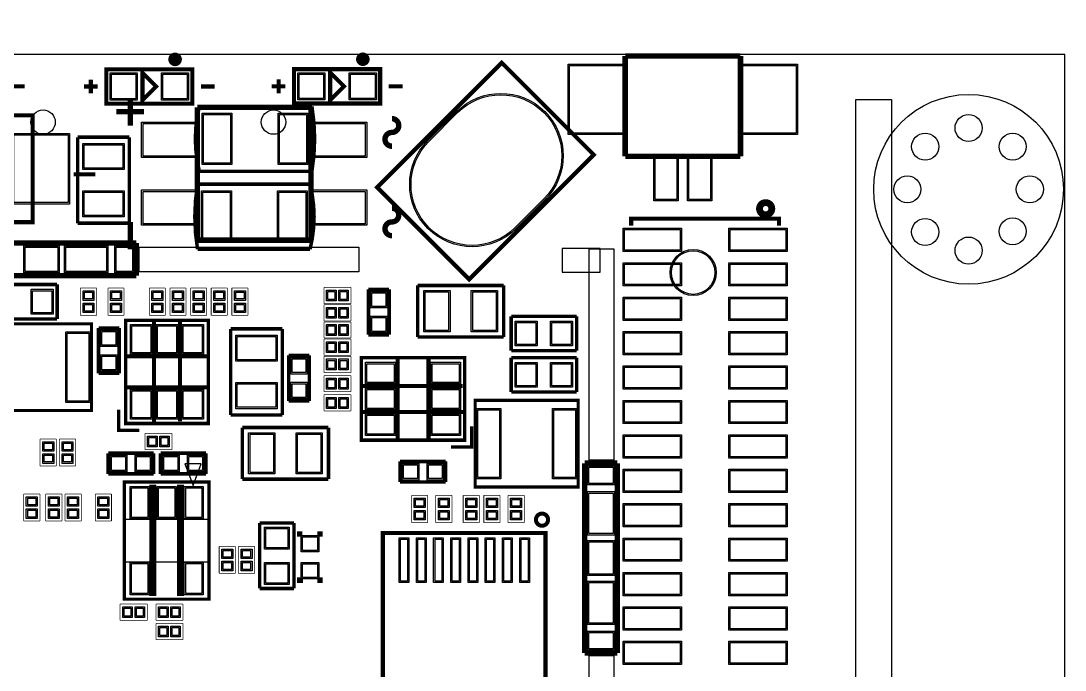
# Model space of a CAD drawing. Extents: x -0.1 to 73.4, y -0.1 to 43.3.
# Drawn here: x 34.85 to 73.37, y 19.3 to 43.26 of the extents above; entities that cross this region are included whole.
import ezdxf

# ---------------------------------------------------------------- set-up
doc = ezdxf.new("R2010")
doc.units = 0
for name, color, linetype in [('BG_DIMENSION', 85, 'CONTINUOUS'), ('BG_OUTLINE', 254, 'CONTINUOUS'), ('BG_SOLDERMASK_TOP', 4, 'CONTINUOUS'), ('PG_SILKSCREEN_TOP', 254, 'CONTINUOUS'), ('PIN_SOLDERMASK_TOP', 4, 'CONTINUOUS'), ('PIN_TOP', 96, 'CONTINUOUS')]:
    doc.layers.add(name, color=color, linetype=linetype)

msp = doc.modelspace()

# ---------------------------------------------------------------- linework, layer by layer
at = {"layer": 'BG_DIMENSION'}
for points, const_width in [([(34.544, 41.5798), (34.544, 43.2562), (46.8122, 43.2562), (46.8122, 41.7322)], 0.003226), ([(52.430909, 42.028389), (52.431493, 42.028389)], 0.0254), ([(54.902405, 42.034104), (54.903091, 42.034104)], 0.0254), ([(69.407608, 42.065296), (69.408294, 42.065296)], 0.0254), ([(48.862488, 41.668903), (48.863098, 41.668903)], 0.0254), ([(52.026998, 37.752706), (52.027709, 37.752706)], 0.0254), ([(52.027912, 37.749302), (52.028598, 37.749302)], 0.0254), ([(69.810605, 37.03541), (69.81129, 37.03541)], 0.0254), ([(69.839002, 37.08019), (69.839688, 37.08019)], 0.0254), ([(59.608212, 36.003306), (59.608898, 36.003306)], 0.0254), ([(73.357892, 35.199803), (73.358604, 35.199803)], 0.0254), ([(73.360305, 34.922511), (73.360991, 34.922511)], 0.0254), ([(65.654606, 29.060902), (65.655292, 29.060902)], 0.0254)]:
    msp.add_lwpolyline(points, dxfattribs=dict(at, const_width=const_width))
at = {"layer": 'BG_OUTLINE'}
for points in [[(-0.037313, 42.021709), (-0.037313, -0.003607), (73.366198, -0.003607), (73.366198, 42.021709)], [(-0.037313, 42.021709), (-0.037313, -0.003607), (73.366198, -0.003607), (73.366198, 42.021709)], [(-0.037313, 42.021709), (-0.037313, -0.003607), (73.366198, -0.003607), (73.366198, 42.021709)], [(-0.037313, 42.021709), (-0.037313, -0.003607), (73.366198, -0.003607), (73.366198, 42.021709)], [(-0.037313, 42.021709), (-0.037313, -0.003607), (73.366198, -0.003607), (73.366198, 42.021709)], [(-0.037313, 42.021709), (-0.037313, -0.003607), (73.366198, -0.003607), (73.366198, 42.021709)], [(-0.037313, 42.021709), (-0.037313, -0.003607), (73.366198, -0.003607), (73.366198, 42.021709)], [(-0.037313, 42.021709), (-0.037313, -0.003607), (73.366198, -0.003607), (73.366198, 42.021709)], [(-0.037313, 42.021709), (-0.037313, -0.003607), (73.366198, -0.003607), (73.366198, 42.021709)], [(-0.037313, 42.021709), (-0.037313, -0.003607), (73.366198, -0.003607), (73.366198, 42.021709)], [(-0.037313, 42.021709), (-0.037313, -0.003607), (73.366198, -0.003607), (73.366198, 42.021709)], [(66.965398, 40.362099), (66.965398, 1.619402), (65.654707, 1.619402), (65.654707, 40.362099)], [(66.965398, 40.362099), (66.965398, 1.619402), (65.654707, 1.619402), (65.654707, 40.362099)], [(66.965398, 40.362099), (66.965398, 1.619402), (65.654707, 1.619402), (65.654707, 40.362099)], [(66.965398, 40.362099), (66.965398, 1.619402), (65.654707, 1.619402), (65.654707, 40.362099)], [(66.965398, 40.362099), (66.965398, 1.619402), (65.654707, 1.619402), (65.654707, 40.362099)], [(66.965398, 40.362099), (66.965398, 1.619402), (65.654707, 1.619402), (65.654707, 40.362099)], [(66.965398, 40.362099), (66.965398, 1.619402), (65.654707, 1.619402), (65.654707, 40.362099)], [(66.965398, 40.362099), (66.965398, 1.619402), (65.654707, 1.619402), (65.654707, 40.362099)], [(66.965398, 40.362099), (66.965398, 1.619402), (65.654707, 1.619402), (65.654707, 40.362099)], [(66.965398, 40.362099), (66.965398, 1.619402), (65.654707, 1.619402), (65.654707, 40.362099)], [(66.965398, 40.362099), (66.965398, 1.619402), (65.654707, 1.619402), (65.654707, 40.362099)]]:
    msp.add_lwpolyline(points, close=True, dxfattribs=at)
at = {"layer": 'BG_SOLDERMASK_TOP'}
for points in [[(47.3202, 33.993912), (39.2176, 33.993912), (39.2176, 34.903004), (47.3202, 34.903004)], [(56.223687, 34.85581), (54.826687, 34.85581), (54.826687, 33.981593), (56.223687, 33.981593)], [(56.728208, 34.8488), (56.728208, 27.051), (55.819091, 27.051), (55.819091, 34.8488)], [(56.728208, 19.8374), (56.728208, 11.427206), (55.819091, 11.427206), (55.819091, 19.8374)]]:
    msp.add_lwpolyline(points, close=True, dxfattribs=at)
at = {"layer": 'PG_SILKSCREEN_TOP'}
for points, const_width in [([(40.667711, 41.836035, -0.999991), (40.417725, 41.83601, -1.000009), (40.667711, 41.836035)], 0.249911), ([(47.594114, 41.841699, -0.999973), (47.344127, 41.841699, -1.000027), (47.594114, 41.841699)], 0.249911), ([(45.590409, 40.103095), (41.440405, 40.103095, 0.125859), (41.440405, 37.7031)], 0.127), ([(41.440405, 37.7031), (45.590409, 37.7031, 0.083912), (45.590409, 40.103095)], 0.127), ([(48.5394, 39.1414, 1.000005), (48.5394, 39.6494)], 0.199898), ([(48.5394, 39.1414, 0.999995), (48.5394, 38.6334)], 0.199898), ([(45.52061, 37.232107), (41.370606, 37.232107, 0.083912), (41.370606, 34.832112)], 0.127), ([(41.370606, 34.832112), (45.52061, 34.832112, 0.125859), (45.52061, 37.232107)], 0.127), ([(62.604193, 36.326394, 1.000021), (62.049533, 36.326394, 0.999979), (62.604193, 36.326394)], 0.150012), ([(48.5394, 35.8394, 1.000005), (48.5394, 36.3474)], 0.199898), ([(62.502288, 36.326394, 1.000033), (62.151438, 36.326394, 0.999967), (62.502288, 36.326394)], 0.150012), ([(48.5394, 35.8394, 0.999995), (48.5394, 35.3314)], 0.199898), ([(54.301187, 24.852097, 1.000016), (53.853994, 24.852071, 0.999984), (54.301187, 24.852097)], 0.150012)]:
    msp.add_lwpolyline(points, format="xyb", dxfattribs=dict(at, const_width=const_width))
for points, const_width in [([(57.146698, 41.96141), (57.146698, 38.261392)], 0.2032), ([(61.396702, 41.96141), (57.146698, 41.96141)], 0.2032), ([(61.396702, 38.261392), (61.396702, 41.96141)], 0.2032), ([(47.996399, 37.115293), (52.592503, 41.711397), (55.986604, 38.317297), (51.390499, 33.721192), (47.996399, 37.115293)], 0.150089), ([(39.783207, 41.471012), (38.005207, 41.471012), (38.005207, 40.201012), (41.180207, 40.201012), (41.180207, 41.471012), (39.783207, 41.471012)], 0.1524), ([(39.338707, 40.328012), (39.846707, 40.836012), (39.338707, 41.344012), (39.338707, 40.328012)], 0.1524), ([(46.709609, 41.476701), (44.931609, 41.476701), (44.931609, 40.206701), (48.106609, 40.206701), (48.106609, 41.476701), (46.709609, 41.476701)], 0.1524), ([(46.265109, 40.333701), (46.773109, 40.841701), (46.265109, 41.349701), (46.265109, 40.333701)], 0.1524), ([(34.481287, 40.839593), (34.989287, 40.839593)], 0.1524), ([(37.687707, 40.836012), (37.179707, 40.836012)], 0.1524), ([(37.433707, 40.582012), (37.433707, 41.090012)], 0.1524), ([(41.497707, 40.836012), (42.005707, 40.836012)], 0.1524), ([(44.614109, 40.841701), (44.106109, 40.841701)], 0.1524), ([(44.360109, 40.587701), (44.360109, 41.095701)], 0.1524), ([(48.424109, 40.841701), (48.932109, 40.841701)], 0.1524), ([(38.8874, 39.3954), (38.8874, 40.4114)], 0.199898), ([(41.359303, 40.067484), (45.559497, 40.067484)], 0.199898), ([(41.359303, 35.167291), (41.359303, 40.067484)], 0.199898), ([(45.559497, 40.067484), (45.559497, 35.167291)], 0.199898), ([(35.284994, 39.769999), (30.715001, 39.769999), (30.715001, 35.830002), (35.284994, 35.830002), (35.284994, 39.769999)], 0.150089), ([(38.3794, 39.9034), (39.3954, 39.9034)], 0.199898), ([(36.949888, 38.966597), (36.949888, 35.791597)], 0.127), ([(38.854888, 38.966597), (36.949888, 38.966597)], 0.127), ([(38.854888, 35.791597), (38.854888, 38.966597)], 0.127), ([(57.146698, 38.261392), (61.396702, 38.261392)], 0.2032), ([(36.800104, 37.600103), (37.599899, 37.600103)], 0.150089), ([(36.949888, 35.791597), (38.854888, 35.791597)], 0.127), ([(38.8874, 34.8234), (38.8874, 35.8394)], 0.199898), ([(62.822912, 35.706406), (62.822912, 35.954411), (57.366891, 35.954411), (57.366891, 35.706406)], 0.150012), ([(32.116293, 35.057994), (39.116508, 35.057994)], 0.199898), ([(39.116508, 35.057994), (39.116508, 33.8582)], 0.199898), ([(45.559497, 35.167291), (41.359303, 35.167291)], 0.199898), ([(39.116508, 33.8582), (32.116293, 33.8582)], 0.199898), ([(33.778901, 33.530489), (36.191901, 33.530489)], 0.127), ([(36.191901, 33.530489), (36.191901, 32.260489)], 0.127), ([(52.664309, 33.495107), (49.489309, 33.495107)], 0.127), ([(49.489309, 33.495107), (49.489309, 31.590107)], 0.127), ([(52.664309, 31.590107), (52.664309, 33.495107)], 0.127), ([(37.047602, 32.39549), (37.047602, 33.395488)], 0.0254), ([(37.047602, 33.395488), (37.647601, 33.395488)], 0.0254), ([(37.647601, 33.395488), (37.647601, 32.39549)], 0.0254), ([(38.063602, 32.39549), (38.063602, 33.395488)], 0.0254), ([(38.063602, 33.395488), (38.663601, 33.395488)], 0.0254), ([(38.663601, 33.395488), (38.663601, 32.39549)], 0.0254), ([(39.587602, 32.39549), (39.587602, 33.395488)], 0.0254), ([(39.587602, 33.395488), (40.187601, 33.395488)], 0.0254), ([(40.187601, 33.395488), (40.187601, 32.39549)], 0.0254), ([(40.349602, 32.39549), (40.349602, 33.395488)], 0.0254), ([(40.349602, 33.395488), (40.949601, 33.395488)], 0.0254), ([(40.949601, 33.395488), (40.949601, 32.39549)], 0.0254), ([(41.111602, 32.39549), (41.111602, 33.395488)], 0.0254), ([(41.111602, 33.395488), (41.711601, 33.395488)], 0.0254), ([(41.711601, 33.395488), (41.711601, 32.39549)], 0.0254), ([(41.873602, 32.39549), (41.873602, 33.395488)], 0.0254), ([(41.873602, 33.395488), (42.473601, 33.395488)], 0.0254), ([(42.473601, 33.395488), (42.473601, 32.39549)], 0.0254), ([(42.635602, 32.39549), (42.635602, 33.395488)], 0.0254), ([(42.635602, 33.395488), (43.235601, 33.395488)], 0.0254), ([(43.235601, 33.395488), (43.235601, 32.39549)], 0.0254), ([(46.032801, 32.821601), (46.032801, 33.421599)], 0.0254), ([(46.032801, 33.421599), (47.032799, 33.421599)], 0.0254), ([(47.032799, 33.421599), (47.032799, 32.821601)], 0.0254), ([(48.4378, 33.3502), (47.6758, 33.3502)], 0.127), ([(47.6758, 33.3502), (47.6758, 31.6738)], 0.127), ([(48.4378, 31.6738), (48.4378, 33.3502)], 0.127), ([(47.032799, 32.821601), (46.032801, 32.821601)], 0.0254), ([(46.032801, 32.186601), (46.032801, 32.786599)], 0.0254), ([(46.032801, 32.786599), (47.032799, 32.786599)], 0.0254), ([(47.032799, 32.786599), (47.032799, 32.186601)], 0.0254), ([(37.647601, 32.39549), (37.047602, 32.39549)], 0.0254), ([(38.663601, 32.39549), (38.063602, 32.39549)], 0.0254), ([(40.187601, 32.39549), (39.587602, 32.39549)], 0.0254), ([(40.949601, 32.39549), (40.349602, 32.39549)], 0.0254), ([(41.711601, 32.39549), (41.111602, 32.39549)], 0.0254), ([(42.473601, 32.39549), (41.873602, 32.39549)], 0.0254), ([(43.235601, 32.39549), (42.635602, 32.39549)], 0.0254), ([(52.940204, 31.086501), (52.940204, 32.356501)], 0.127), ([(52.940204, 32.356501), (55.353204, 32.356501)], 0.127), ([(55.353204, 32.356501), (55.353204, 31.086501)], 0.127), ([(37.459996, 28.880003), (33.660004, 28.880003), (33.660004, 32.080022), (37.459996, 32.080022), (37.459996, 28.880003)], 0.11999), ([(36.191901, 32.260489), (33.778901, 32.260489)], 0.127), ([(38.481, 31.9278), (37.719, 31.9278)], 0.127), ([(37.719, 31.9278), (37.719, 30.2514)], 0.127), ([(38.481, 30.2514), (38.481, 31.9278)], 0.127), ([(38.719201, 31.193689), (38.719201, 28.399689), (41.767201, 28.399689), (41.767201, 32.209689), (38.719201, 32.209689), (38.719201, 31.193689)], 0.127), ([(39.763192, 28.444698), (39.763192, 32.194703)], 0.150012), ([(40.72321, 28.474695), (40.72321, 32.194703)], 0.150012), ([(47.032799, 32.186601), (46.032801, 32.186601)], 0.0254), ([(46.032801, 32.151599), (47.032799, 32.151599)], 0.0254), ([(46.032801, 31.551601), (46.032801, 32.151599)], 0.0254), ([(47.032799, 32.151599), (47.032799, 31.551601)], 0.0254), ([(44.497701, 31.892189), (42.592701, 31.892189)], 0.127), ([(42.592701, 31.892189), (42.592701, 28.717189)], 0.127), ([(44.497701, 28.717189), (44.497701, 31.892189)], 0.127), ([(47.6758, 31.6738), (48.4378, 31.6738)], 0.127), ([(49.489309, 31.590107), (52.664309, 31.590107)], 0.127), ([(47.032799, 31.551601), (46.032801, 31.551601)], 0.0254), ([(46.032801, 30.916601), (46.032801, 31.516599)], 0.0254), ([(46.032801, 31.516599), (47.032799, 31.516599)], 0.0254), ([(47.032799, 31.516599), (47.032799, 30.916601)], 0.0254), ([(38.743204, 30.874691), (41.713201, 30.874691)], 0.150012), ([(45.4914, 30.9118), (44.7294, 30.9118)], 0.127), ([(44.7294, 30.9118), (44.7294, 29.2354)], 0.127), ([(45.4914, 29.2354), (45.4914, 30.9118)], 0.127), ([(47.032799, 30.916601), (46.032801, 30.916601)], 0.0254), ([(46.032801, 30.881599), (47.032799, 30.881599)], 0.0254), ([(46.032801, 30.281601), (46.032801, 30.881599)], 0.0254), ([(47.032799, 30.881599), (47.032799, 30.281601)], 0.0254), ([(48.431704, 27.784501), (51.225704, 27.784501), (51.225704, 30.832501), (47.415704, 30.832501), (47.415704, 27.784501), (48.431704, 27.784501)], 0.127), ([(48.750728, 27.808504), (48.750728, 30.778501)], 0.150012), ([(49.890705, 27.838502), (49.890705, 30.778501)], 0.150012), ([(55.353204, 31.086501), (52.940204, 31.086501)], 0.127), ([(52.940204, 29.562501), (52.940204, 30.832501)], 0.127), ([(52.940204, 30.832501), (55.353204, 30.832501)], 0.127), ([(55.353204, 30.832501), (55.353204, 29.562501)], 0.127), ([(37.719, 30.2514), (38.481, 30.2514)], 0.127), ([(47.032799, 30.281601), (46.032801, 30.281601)], 0.0254), ([(46.032801, 29.570401), (46.032801, 30.170399)], 0.0254), ([(46.032801, 30.170399), (47.032799, 30.170399)], 0.0254), ([(47.032799, 30.170399), (47.032799, 29.570401)], 0.0254), ([(38.773202, 29.734688), (41.713201, 29.734688)], 0.150012), ([(51.150723, 29.78851), (47.430715, 29.78851)], 0.150012), ([(44.7294, 29.2354), (45.4914, 29.2354)], 0.127), ([(47.032799, 29.570401), (46.032801, 29.570401)], 0.0254), ([(46.032801, 28.859201), (46.032801, 29.459199)], 0.0254), ([(46.032801, 29.459199), (47.032799, 29.459199)], 0.0254), ([(47.032799, 29.459199), (47.032799, 28.859201)], 0.0254), ([(51.611708, 29.257498), (55.4117, 29.257498), (55.4117, 26.057504), (51.611708, 26.057504), (51.611708, 29.257498)], 0.11999), ([(55.353204, 29.562501), (52.940204, 29.562501)], 0.127), ([(38.465201, 28.907689), (38.465201, 28.145689), (39.227201, 28.145689)], 0.127), ([(51.180721, 28.828517), (47.430715, 28.828517)], 0.150012), ([(42.592701, 28.717189), (44.497701, 28.717189)], 0.127), ([(47.032799, 28.859201), (46.032801, 28.859201)], 0.0254), ([(46.200593, 28.253207), (43.025593, 28.253207)], 0.127), ([(43.025593, 28.253207), (43.025593, 26.348207)], 0.127), ([(46.200593, 26.348207), (46.200593, 28.253207)], 0.127), ([(50.717704, 27.530501), (51.479704, 27.530501), (51.479704, 28.292501)], 0.127), ([(35.564801, 26.830401), (35.564801, 27.830399)], 0.0254), ([(35.564801, 27.830399), (36.164799, 27.830399)], 0.0254), ([(36.164799, 27.830399), (36.164799, 26.830401)], 0.0254), ([(36.276001, 26.830401), (36.276001, 27.830399)], 0.0254), ([(36.276001, 27.830399), (36.875999, 27.830399)], 0.0254), ([(36.875999, 27.830399), (36.875999, 26.830401)], 0.0254), ([(39.428801, 27.436801), (39.428801, 28.036799)], 0.0254), ([(39.428801, 28.036799), (40.428799, 28.036799)], 0.0254), ([(40.428799, 28.036799), (40.428799, 27.436801)], 0.0254), ([(38.0746, 27.305), (38.0746, 26.543)], 0.127), ([(39.751, 27.305), (38.0746, 27.305)], 0.127), ([(40.428799, 27.436801), (39.428801, 27.436801)], 0.0254), ([(39.751, 26.543), (39.751, 27.305)], 0.127), ([(40.005, 27.305), (40.005, 26.543)], 0.127), ([(41.6814, 27.305), (40.005, 27.305)], 0.127), ([(41.6814, 26.543), (41.6814, 27.305)], 0.127), ([(50.5206, 27.0002), (48.8442, 27.0002)], 0.127), ([(48.8442, 27.0002), (48.8442, 26.2382)], 0.127), ([(50.5206, 26.2382), (50.5206, 27.0002)], 0.127), ([(55.654194, 26.93609), (56.853988, 26.93609)], 0.199898), ([(55.654194, 19.935901), (55.654194, 26.93609)], 0.199898), ([(56.853988, 26.93609), (56.853988, 19.935901)], 0.199898), ([(36.164799, 26.830401), (35.564801, 26.830401)], 0.0254), ([(36.875999, 26.830401), (36.276001, 26.830401)], 0.0254), ([(38.0746, 26.543), (39.751, 26.543)], 0.127), ([(40.005, 26.543), (41.6814, 26.543)], 0.127), ([(41.793592, 24.709196), (41.793592, 26.239191), (38.673608, 26.239191), (38.673608, 21.919209), (41.793592, 21.919209), (41.793592, 24.709196)], 0.11999), ([(39.723593, 26.149198), (39.723593, 22.039199)], 0.250012), ([(40.743607, 26.149198), (40.743607, 22.039199)], 0.250012), ([(43.025593, 26.348207), (46.200593, 26.348207)], 0.127), ([(48.8442, 26.2382), (50.5206, 26.2382)], 0.127), ([(34.955201, 24.798401), (34.955201, 25.798424)], 0.0254), ([(34.955201, 25.798424), (35.555199, 25.798424)], 0.0254), ([(35.555199, 25.798424), (35.555199, 24.798401)], 0.0254), ([(35.768001, 24.798376), (35.768001, 25.798399)], 0.0254), ([(35.768001, 25.798399), (36.367999, 25.798399)], 0.0254), ([(36.367999, 25.798399), (36.367999, 24.798376)], 0.0254), ([(36.479201, 24.798401), (36.479201, 25.798399)], 0.0254), ([(36.479201, 25.798399), (37.079199, 25.798399)], 0.0254), ([(37.079199, 25.798399), (37.079199, 24.798401)], 0.0254), ([(37.596801, 24.798401), (37.596801, 25.798424)], 0.0254), ([(37.596801, 25.798424), (38.196799, 25.798424)], 0.0254), ([(38.196799, 25.798424), (38.196799, 24.798401)], 0.0254), ([(49.264494, 24.746204), (49.264494, 25.746202)], 0.0254), ([(49.264494, 25.746202), (49.864493, 25.746202)], 0.0254), ([(49.864493, 25.746202), (49.864493, 24.746204)], 0.0254), ([(50.153494, 24.746204), (50.153494, 25.746202)], 0.0254), ([(50.153494, 25.746202), (50.753493, 25.746202)], 0.0254), ([(50.753493, 25.746202), (50.753493, 24.746204)], 0.0254), ([(51.169494, 24.746204), (51.169494, 25.746202)], 0.0254), ([(51.169494, 25.746202), (51.769493, 25.746202)], 0.0254), ([(51.769493, 25.746202), (51.769493, 24.746204)], 0.0254), ([(51.931494, 24.746204), (51.931494, 25.746202)], 0.0254), ([(51.931494, 25.746202), (52.531493, 25.746202)], 0.0254), ([(52.531493, 25.746202), (52.531493, 24.746204)], 0.0254), ([(52.820494, 24.746204), (52.820494, 25.746202)], 0.0254), ([(52.820494, 25.746202), (53.420493, 25.746202)], 0.0254), ([(53.420493, 25.746202), (53.420493, 24.746204)], 0.0254), ([(35.555199, 24.798401), (34.955201, 24.798401)], 0.0254), ([(36.367999, 24.798376), (35.768001, 24.798376)], 0.0254), ([(37.079199, 24.798401), (36.479201, 24.798401)], 0.0254), ([(38.196799, 24.798401), (37.596801, 24.798401)], 0.0254), ([(43.6626, 22.3139), (43.6626, 24.7269)], 0.127), ([(43.6626, 24.7269), (44.9326, 24.7269)], 0.127), ([(44.9326, 24.7269), (44.9326, 22.3139)], 0.127), ([(49.864493, 24.746204), (49.264494, 24.746204)], 0.0254), ([(50.753493, 24.746204), (50.153494, 24.746204)], 0.0254), ([(51.769493, 24.746204), (51.169494, 24.746204)], 0.0254), ([(52.531493, 24.746204), (51.931494, 24.746204)], 0.0254), ([(53.420493, 24.746204), (52.820494, 24.746204)], 0.0254), ([(45.116801, 24.219586), (45.116801, 24.344579), (45.241794, 24.344579)], 0.150012), ([(45.916799, 24.219586), (45.916799, 24.344579), (45.79178, 24.344579)], 0.150012), ([(48.20539, 24.362207), (48.20539, 15.362199), (54.205403, 15.362199), (54.205403, 24.362207), (48.20539, 24.362207)], 0.150012), ([(42.168801, 22.868001), (42.168801, 23.867999)], 0.0254), ([(42.168801, 23.867999), (42.768799, 23.867999)], 0.0254), ([(42.768799, 23.867999), (42.768799, 22.868001)], 0.0254), ([(42.880001, 22.868001), (42.880001, 23.867999)], 0.0254), ([(42.880001, 23.867999), (43.479999, 23.867999)], 0.0254), ([(43.479999, 23.867999), (43.479999, 22.868001)], 0.0254), ([(42.768799, 22.868001), (42.168801, 22.868001)], 0.0254), ([(43.479999, 22.868001), (42.880001, 22.868001)], 0.0254), ([(45.266788, 22.594595), (45.116801, 22.594595), (45.116801, 22.719589)], 0.150012), ([(45.916799, 22.719589), (45.916799, 22.594595), (45.79178, 22.594595)], 0.150012), ([(44.9326, 22.3139), (43.6626, 22.3139)], 0.127), ([(38.514401, 21.737599), (39.514399, 21.737599)], 0.0254), ([(38.514401, 21.137601), (38.514401, 21.737599)], 0.0254), ([(39.514399, 21.737599), (39.514399, 21.137601)], 0.0254), ([(39.835201, 21.137601), (39.835201, 21.737599)], 0.0254), ([(39.835201, 21.737599), (40.835199, 21.737599)], 0.0254), ([(40.835199, 21.737599), (40.835199, 21.137601)], 0.0254), ([(39.514399, 21.137601), (38.514401, 21.137601)], 0.0254), ([(40.835199, 21.137601), (39.835201, 21.137601)], 0.0254), ([(39.835201, 20.426401), (39.835201, 21.026399)], 0.0254), ([(39.835201, 21.026399), (40.835199, 21.026399)], 0.0254), ([(40.835199, 21.026399), (40.835199, 20.426401)], 0.0254), ([(40.835199, 20.426401), (39.835201, 20.426401)], 0.0254), ([(56.853988, 19.935901), (55.654194, 19.935901)], 0.199898)]:
    msp.add_lwpolyline(points, dxfattribs=dict(at, const_width=const_width))
for points in [[(38.743204, 30.904688), (38.743204, 29.70469), (41.743198, 29.70469), (41.743198, 30.904688)], [(48.720705, 27.808504), (49.920728, 27.808504), (49.920728, 30.808498), (48.720705, 30.808498)], [(41.504387, 26.91511), (40.904389, 26.91511), (41.204388, 26.11501)], [(41.763594, 24.859209), (38.703606, 24.859209), (38.703606, 23.299191), (41.763594, 23.299191)]]:
    msp.add_lwpolyline(points, close=True, dxfattribs=at)
at = {"layer": 'PIN_SOLDERMASK_TOP'}
for points in [[(55.046626, 39.061441), (55.046626, 41.661334), (57.146723, 41.661334), (57.146723, 39.061441)], [(61.396626, 39.061441), (61.396626, 41.661334), (63.496723, 41.661334), (63.496723, 39.061441)], [(39.142695, 41.336011), (39.142695, 40.336013), (38.142697, 40.336013), (38.142697, 41.336011)], [(41.042717, 41.336011), (41.042717, 40.336013), (40.042719, 40.336013), (40.042719, 41.336011)], [(46.069098, 41.3417), (46.069098, 40.341702), (45.0691, 40.341702), (45.0691, 41.3417)], [(47.969119, 41.3417), (47.969119, 40.341702), (46.969121, 40.341702), (46.969121, 41.3417)], [(42.64039, 39.853095), (42.64039, 37.953099), (41.540392, 37.953099), (41.540392, 39.853095)], [(45.440384, 39.853095), (45.440384, 37.953099), (44.340386, 37.953099), (44.340386, 39.853095)], [(41.409353, 38.21731), (39.309256, 38.21731), (39.309256, 39.517307), (41.409353, 39.517307)], [(47.609544, 38.21731), (45.509447, 38.21731), (45.509447, 39.517307), (47.609544, 39.517307)], [(36.649952, 39.099947), (36.649952, 36.500054), (34.549855, 36.500054), (34.549855, 39.099947)], [(37.141188, 38.735902), (38.663588, 38.735902), (38.663588, 37.772302), (37.141188, 37.772302)], [(58.196734, 36.611382), (58.196734, 38.311379), (59.096631, 38.311379), (59.096631, 36.611382)], [(59.446719, 36.611382), (59.446719, 38.311379), (60.346615, 38.311379), (60.346615, 36.611382)], [(37.141188, 36.985892), (38.663588, 36.985892), (38.663588, 36.022293), (37.141188, 36.022293)], [(41.409353, 35.717493), (39.309256, 35.717493), (39.309256, 37.01749), (41.409353, 37.01749)], [(41.520593, 35.082099), (41.520593, 36.982095), (42.62059, 36.982095), (42.62059, 35.082099)], [(44.320587, 35.082099), (44.320587, 36.982095), (45.420585, 36.982095), (45.420585, 35.082099)], [(47.609544, 35.717493), (45.509447, 35.717493), (45.509447, 37.01749), (47.609544, 37.01749)], [(57.069888, 35.60539), (59.219897, 35.60539), (59.219897, 34.745397), (57.069888, 34.745397)], [(60.969881, 35.60539), (63.119889, 35.60539), (63.119889, 34.745397), (60.969881, 34.745397)], [(34.966389, 34.958096), (36.266387, 34.958096), (36.266387, 33.958098), (34.966389, 33.958098)], [(38.066345, 33.958098), (36.46645, 33.958098), (36.46645, 34.958096), (38.066345, 34.958096)], [(39.016394, 34.958096), (39.016394, 33.958098), (38.316395, 33.958098), (38.316395, 34.958096)], [(57.069888, 34.33539), (59.219897, 34.33539), (59.219897, 33.475397), (57.069888, 33.475397)], [(60.969881, 34.33539), (63.119889, 34.33539), (63.119889, 33.475397), (60.969881, 33.475397)], [(35.2298, 32.439077), (35.2298, 33.351876), (36.041, 33.351876), (36.041, 32.439077)], [(37.147602, 33.295488), (37.547601, 33.295488), (37.547601, 32.945476), (37.147602, 32.945476)], [(38.163602, 33.295488), (38.563601, 33.295488), (38.563601, 32.945476), (38.163602, 32.945476)], [(40.087601, 32.945476), (39.687602, 32.945476), (39.687602, 33.295488), (40.087601, 33.295488)], [(40.449602, 33.295488), (40.849601, 33.295488), (40.849601, 32.945476), (40.449602, 32.945476)], [(41.211602, 33.295488), (41.611601, 33.295488), (41.611601, 32.945476), (41.211602, 32.945476)], [(42.373601, 32.945476), (41.973602, 32.945476), (41.973602, 33.295488), (42.373601, 33.295488)], [(43.135601, 32.945476), (42.735602, 32.945476), (42.735602, 33.295488), (43.135601, 33.295488)], [(46.482813, 33.3216), (46.482813, 32.9216), (46.132801, 32.9216), (46.132801, 33.3216)], [(46.932799, 33.3216), (46.932799, 32.9216), (46.582787, 32.9216), (46.582787, 33.3216)], [(48.3608, 32.6652), (47.7528, 32.6652), (47.7528, 33.2732), (48.3608, 33.2732)], [(49.719992, 31.781394), (49.719992, 33.303794), (50.683592, 33.303794), (50.683592, 31.781394)], [(51.470001, 31.781394), (51.470001, 33.303794), (52.433601, 33.303794), (52.433601, 31.781394)], [(37.147602, 32.845502), (37.547601, 32.845502), (37.547601, 32.49549), (37.147602, 32.49549)], [(38.163602, 32.845502), (38.563601, 32.845502), (38.563601, 32.49549), (38.163602, 32.49549)], [(40.087601, 32.49549), (39.687602, 32.49549), (39.687602, 32.845502), (40.087601, 32.845502)], [(40.449602, 32.845502), (40.849601, 32.845502), (40.849601, 32.49549), (40.449602, 32.49549)], [(41.211602, 32.845502), (41.611601, 32.845502), (41.611601, 32.49549), (41.211602, 32.49549)], [(42.373601, 32.49549), (41.973602, 32.49549), (41.973602, 32.845502), (42.373601, 32.845502)], [(43.135601, 32.49549), (42.735602, 32.49549), (42.735602, 32.845502), (43.135601, 32.845502)], [(57.069888, 33.06539), (59.219897, 33.06539), (59.219897, 32.205397), (57.069888, 32.205397)], [(60.969881, 33.06539), (63.119889, 33.06539), (63.119889, 32.205397), (60.969881, 32.205397)], [(46.482813, 32.6866), (46.482813, 32.2866), (46.132801, 32.2866), (46.132801, 32.6866)], [(46.932799, 32.6866), (46.932799, 32.2866), (46.582787, 32.2866), (46.582787, 32.6866)], [(48.3608, 31.7508), (47.7528, 31.7508), (47.7528, 32.3588), (48.3608, 32.3588)], [(38.893191, 30.954574), (38.893191, 32.054571), (39.69319, 32.054571), (39.69319, 30.954574)], [(39.843202, 30.954574), (39.843202, 32.054571), (40.6432, 32.054571), (40.6432, 30.954574)], [(40.793213, 30.954574), (40.793213, 32.054571), (41.593211, 32.054571), (41.593211, 30.954574)], [(46.132801, 31.6516), (46.132801, 32.0516), (46.482813, 32.0516), (46.482813, 31.6516)], [(46.582787, 31.6516), (46.582787, 32.0516), (46.932799, 32.0516), (46.932799, 31.6516)], [(53.902292, 32.177901), (53.902292, 31.265101), (53.091093, 31.265101), (53.091093, 32.177901)], [(55.202315, 32.177901), (55.202315, 31.265101), (54.391116, 31.265101), (54.391116, 32.177901)], [(37.409996, 31.779997), (37.409996, 29.180003), (36.509998, 29.180003), (36.509998, 31.779997)], [(37.796, 31.8508), (38.404, 31.8508), (38.404, 31.2428), (37.796, 31.2428)], [(44.306401, 30.697894), (42.784001, 30.697894), (42.784001, 31.661494), (44.306401, 31.661494)], [(57.069888, 31.79539), (59.219897, 31.79539), (59.219897, 30.935397), (57.069888, 30.935397)], [(60.969881, 31.79539), (63.119889, 31.79539), (63.119889, 30.935397), (60.969881, 30.935397)], [(46.482813, 31.4166), (46.482813, 31.0166), (46.132801, 31.0166), (46.132801, 31.4166)], [(46.932799, 31.4166), (46.932799, 31.0166), (46.582787, 31.0166), (46.582787, 31.4166)], [(37.796, 30.9364), (38.404, 30.9364), (38.404, 30.3284), (37.796, 30.3284)], [(45.4144, 30.2268), (44.8064, 30.2268), (44.8064, 30.8348), (45.4144, 30.8348)], [(46.132801, 30.3816), (46.132801, 30.7816), (46.482813, 30.7816), (46.482813, 30.3816)], [(46.582787, 30.3816), (46.582787, 30.7816), (46.932799, 30.7816), (46.932799, 30.3816)], [(48.670807, 29.858513), (47.570809, 29.858513), (47.570809, 30.658511), (48.670807, 30.658511)], [(51.070599, 29.858513), (49.970601, 29.858513), (49.970601, 30.658511), (51.070599, 30.658511)], [(53.902292, 30.653901), (53.902292, 29.741101), (53.091093, 29.741101), (53.091093, 30.653901)], [(55.202315, 30.653901), (55.202315, 29.741101), (54.391116, 29.741101), (54.391116, 30.653901)], [(57.069888, 30.52539), (59.219897, 30.52539), (59.219897, 29.665397), (57.069888, 29.665397)], [(60.969881, 30.52539), (63.119889, 30.52539), (63.119889, 29.665397), (60.969881, 29.665397)], [(46.482813, 30.0704), (46.482813, 29.6704), (46.132801, 29.6704), (46.132801, 30.0704)], [(46.932799, 30.0704), (46.932799, 29.6704), (46.582787, 29.6704), (46.582787, 30.0704)], [(44.306401, 28.947885), (42.784001, 28.947885), (42.784001, 29.911485), (44.306401, 29.911485)], [(45.4144, 29.3124), (44.8064, 29.3124), (44.8064, 29.9204), (45.4144, 29.9204)], [(48.670807, 28.908502), (47.570809, 28.908502), (47.570809, 29.7085), (48.670807, 29.7085)], [(51.070599, 28.908502), (49.970601, 28.908502), (49.970601, 29.7085), (51.070599, 29.7085)], [(38.893191, 28.554782), (38.893191, 29.654779), (39.69319, 29.654779), (39.69319, 28.554782)], [(39.843202, 28.554782), (39.843202, 29.654779), (40.6432, 29.654779), (40.6432, 28.554782)], [(40.793213, 28.554782), (40.793213, 29.654779), (41.593211, 29.654779), (41.593211, 28.554782)], [(46.482813, 29.3592), (46.482813, 28.9592), (46.132801, 28.9592), (46.132801, 29.3592)], [(46.932799, 29.3592), (46.932799, 28.9592), (46.582787, 28.9592), (46.582787, 29.3592)], [(51.661695, 26.357504), (51.661695, 28.957499), (52.561693, 28.957499), (52.561693, 26.357504)], [(54.461689, 26.357504), (54.461689, 28.957499), (55.361688, 28.957499), (55.361688, 26.357504)], [(57.069888, 29.25539), (59.219897, 29.25539), (59.219897, 28.395397), (57.069888, 28.395397)], [(60.969881, 29.25539), (63.119889, 29.25539), (63.119889, 28.395397), (60.969881, 28.395397)], [(48.670807, 27.958491), (47.570809, 27.958491), (47.570809, 28.75849), (48.670807, 28.75849)], [(51.070599, 27.958491), (49.970601, 27.958491), (49.970601, 28.75849), (51.070599, 28.75849)], [(39.878813, 27.9368), (39.878813, 27.5368), (39.528801, 27.5368), (39.528801, 27.9368)], [(40.328799, 27.9368), (40.328799, 27.5368), (39.978787, 27.5368), (39.978787, 27.9368)], [(43.256276, 26.539495), (43.256276, 28.061895), (44.219876, 28.061895), (44.219876, 26.539495)], [(45.006285, 26.539495), (45.006285, 28.061895), (45.969885, 28.061895), (45.969885, 26.539495)], [(57.069888, 27.98539), (59.219897, 27.98539), (59.219897, 27.125397), (57.069888, 27.125397)], [(60.969881, 27.98539), (63.119889, 27.98539), (63.119889, 27.125397), (60.969881, 27.125397)], [(36.0648, 27.380387), (35.6648, 27.380387), (35.6648, 27.730399), (36.0648, 27.730399)], [(36.776, 27.380387), (36.376, 27.380387), (36.376, 27.730399), (36.776, 27.730399)], [(36.0648, 26.930401), (35.6648, 26.930401), (35.6648, 27.280413), (36.0648, 27.280413)], [(36.776, 26.930401), (36.376, 26.930401), (36.376, 27.280413), (36.776, 27.280413)], [(38.7596, 27.228), (38.7596, 26.62), (38.1516, 26.62), (38.1516, 27.228)], [(39.674, 27.228), (39.674, 26.62), (39.066, 26.62), (39.066, 27.228)], [(40.69, 27.228), (40.69, 26.62), (40.082, 26.62), (40.082, 27.228)], [(41.6044, 27.228), (41.6044, 26.62), (40.9964, 26.62), (40.9964, 27.228)], [(48.921187, 26.315187), (48.921187, 26.923187), (49.529187, 26.923187), (49.529187, 26.315187)], [(49.835587, 26.315187), (49.835587, 26.923187), (50.443587, 26.923187), (50.443587, 26.315187)], [(56.75409, 26.136003), (55.754092, 26.136003), (55.754092, 26.836002), (56.75409, 26.836002)], [(57.069888, 26.71539), (59.219897, 26.71539), (59.219897, 25.855397), (57.069888, 25.855397)], [(60.969881, 26.71539), (63.119889, 26.71539), (63.119889, 25.855397), (60.969881, 25.855397)], [(38.883603, 26.079145), (39.583601, 26.079145), (39.583601, 24.879249), (38.883603, 24.879249)], [(39.883601, 26.079145), (40.583599, 26.079145), (40.583599, 24.879249), (39.883601, 24.879249)], [(40.883599, 26.079145), (41.583597, 26.079145), (41.583597, 24.879249), (40.883599, 24.879249)], [(55.754092, 24.286058), (55.754092, 25.885953), (56.75409, 25.885953), (56.75409, 24.286058)], [(35.0552, 25.698399), (35.4552, 25.698399), (35.4552, 25.348387), (35.0552, 25.348387)], [(35.868, 25.698399), (36.268, 25.698399), (36.268, 25.348387), (35.868, 25.348387)], [(36.9792, 25.348387), (36.5792, 25.348387), (36.5792, 25.698399), (36.9792, 25.698399)], [(37.6968, 25.698399), (38.0968, 25.698399), (38.0968, 25.348387), (37.6968, 25.348387)], [(49.364494, 25.646202), (49.764493, 25.646202), (49.764493, 25.29619), (49.364494, 25.29619)], [(50.253494, 25.646202), (50.653493, 25.646202), (50.653493, 25.29619), (50.253494, 25.29619)], [(51.669493, 25.29619), (51.269494, 25.29619), (51.269494, 25.646202), (51.669493, 25.646202)], [(52.031494, 25.646202), (52.431493, 25.646202), (52.431493, 25.29619), (52.031494, 25.29619)], [(52.920494, 25.646202), (53.320493, 25.646202), (53.320493, 25.29619), (52.920494, 25.29619)], [(57.069888, 25.44539), (59.219897, 25.44539), (59.219897, 24.585397), (57.069888, 24.585397)], [(60.969881, 25.44539), (63.119889, 25.44539), (63.119889, 24.585397), (60.969881, 24.585397)], [(35.0552, 25.248413), (35.4552, 25.248413), (35.4552, 24.898401), (35.0552, 24.898401)], [(35.868, 25.248413), (36.268, 25.248413), (36.268, 24.898401), (35.868, 24.898401)], [(36.9792, 24.898401), (36.5792, 24.898401), (36.5792, 25.248413), (36.9792, 25.248413)], [(37.6968, 25.248413), (38.0968, 25.248413), (38.0968, 24.898401), (37.6968, 24.898401)], [(49.364494, 25.196216), (49.764493, 25.196216), (49.764493, 24.846204), (49.364494, 24.846204)], [(50.253494, 25.196216), (50.653493, 25.196216), (50.653493, 24.846204), (50.253494, 24.846204)], [(51.669493, 24.846204), (51.269494, 24.846204), (51.269494, 25.196216), (51.669493, 25.196216)], [(52.031494, 25.196216), (52.431493, 25.196216), (52.431493, 24.846204), (52.031494, 24.846204)], [(52.920494, 25.196216), (53.320493, 25.196216), (53.320493, 24.846204), (52.920494, 24.846204)], [(44.754, 23.764811), (43.8412, 23.764811), (43.8412, 24.576011), (44.754, 24.576011)], [(45.191782, 23.6696), (45.191782, 24.269598), (45.841793, 24.269598), (45.841793, 23.6696)], [(48.810875, 22.537191), (48.810875, 24.187201), (49.164875, 24.187201), (49.164875, 22.537191)], [(49.445875, 22.537191), (49.445875, 24.187201), (49.799875, 24.187201), (49.799875, 22.537191)], [(50.080875, 22.537191), (50.080875, 24.187201), (50.434875, 24.187201), (50.434875, 22.537191)], [(50.715875, 22.537191), (50.715875, 24.187201), (51.069875, 24.187201), (51.069875, 22.537191)], [(51.350875, 22.537191), (51.350875, 24.187201), (51.704875, 24.187201), (51.704875, 22.537191)], [(51.985875, 22.537191), (51.985875, 24.187201), (52.339875, 24.187201), (52.339875, 22.537191)], [(52.620875, 22.537191), (52.620875, 24.187201), (52.974875, 24.187201), (52.974875, 22.537191)], [(53.260981, 22.537191), (53.260981, 24.187201), (53.61498, 24.187201), (53.61498, 22.537191)], [(56.75409, 24.085995), (56.75409, 22.785997), (55.754092, 22.785997), (55.754092, 24.085995)], [(57.069888, 24.17539), (59.219897, 24.17539), (59.219897, 23.315397), (57.069888, 23.315397)], [(60.969881, 24.17539), (63.119889, 24.17539), (63.119889, 23.315397), (60.969881, 23.315397)], [(42.6688, 23.417987), (42.2688, 23.417987), (42.2688, 23.767999), (42.6688, 23.767999)], [(43.38, 23.417987), (42.98, 23.417987), (42.98, 23.767999), (43.38, 23.767999)], [(38.883603, 23.279151), (39.583601, 23.279151), (39.583601, 22.079255), (38.883603, 22.079255)], [(40.883599, 23.279151), (41.583597, 23.279151), (41.583597, 22.079255), (40.883599, 22.079255)], [(42.6688, 22.968001), (42.2688, 22.968001), (42.2688, 23.318013), (42.6688, 23.318013)], [(43.38, 22.968001), (42.98, 22.968001), (42.98, 23.318013), (43.38, 23.318013)], [(44.754, 22.464789), (43.8412, 22.464789), (43.8412, 23.275989), (44.754, 23.275989)], [(45.191782, 22.669602), (45.191782, 23.2696), (45.841793, 23.2696), (45.841793, 22.669602)], [(57.069888, 22.90539), (59.219897, 22.90539), (59.219897, 22.045397), (57.069888, 22.045397)], [(60.969881, 22.90539), (63.119889, 22.90539), (63.119889, 22.045397), (60.969881, 22.045397)], [(55.754092, 20.986039), (55.754092, 22.585934), (56.75409, 22.585934), (56.75409, 20.986039)], [(38.614401, 21.2376), (38.614401, 21.6376), (38.964413, 21.6376), (38.964413, 21.2376)], [(39.064387, 21.2376), (39.064387, 21.6376), (39.414399, 21.6376), (39.414399, 21.2376)], [(40.285213, 21.6376), (40.285213, 21.2376), (39.935201, 21.2376), (39.935201, 21.6376)], [(40.735199, 21.6376), (40.735199, 21.2376), (40.385187, 21.2376), (40.385187, 21.6376)], [(57.069888, 21.63539), (59.219897, 21.63539), (59.219897, 20.775397), (57.069888, 20.775397)], [(60.969881, 21.63539), (63.119889, 21.63539), (63.119889, 20.775397), (60.969881, 20.775397)], [(40.285213, 20.9264), (40.285213, 20.5264), (39.935201, 20.5264), (39.935201, 20.9264)], [(40.735199, 20.9264), (40.735199, 20.5264), (40.385187, 20.5264), (40.385187, 20.9264)], [(56.75409, 20.03599), (55.754092, 20.03599), (55.754092, 20.735989), (56.75409, 20.735989)], [(57.069888, 20.36539), (59.219897, 20.36539), (59.219897, 19.505397), (57.069888, 19.505397)], [(60.969881, 20.36539), (63.119889, 20.36539), (63.119889, 19.505397), (60.969881, 19.505397)]]:
    msp.add_lwpolyline(points, close=True, dxfattribs=at)
msp.add_lwpolyline([(54.183603, 36.655784), (53.122802, 35.594983, -1), (49.870189, 38.847595), (50.930991, 39.908397, -1)], format="xyb", close=True, dxfattribs=at)
for centre, radius in [((35.673513, 39.522095), 0.449948), ((44.173394, 39.522095), 0.449948), ((59.653221, 33.9709), 0.849998)]:
    msp.add_circle(centre, radius, dxfattribs=at)
at = {"layer": 'PIN_TOP'}
for points in [[(55.096689, 39.111326), (55.096689, 41.611423), (57.096685, 41.611423), (57.096685, 39.111326)], [(61.446689, 39.111326), (61.446689, 41.611423), (63.446685, 41.611423), (63.446685, 39.111326)], [(39.092645, 41.28596), (39.092645, 40.386063), (38.192748, 40.386063), (38.192748, 41.28596)], [(40.992666, 41.28596), (40.992666, 40.386063), (40.09277, 40.386063), (40.09277, 41.28596)], [(46.019047, 41.29165), (46.019047, 40.391753), (45.11915, 40.391753), (45.11915, 41.29165)], [(47.919069, 41.29165), (47.919069, 40.391753), (47.019172, 40.391753), (47.019172, 41.29165)], [(42.59039, 39.803095), (42.59039, 38.003099), (41.590392, 38.003099), (41.590392, 39.803095)], [(45.390384, 39.803095), (45.390384, 38.003099), (44.390386, 38.003099), (44.390386, 39.803095)], [(41.359303, 38.267361), (39.359307, 38.267361), (39.359307, 39.467257), (41.359303, 39.467257)], [(47.559493, 38.267361), (45.559497, 38.267361), (45.559497, 39.467257), (47.559493, 39.467257)], [(36.599901, 39.050049), (36.599901, 36.549952), (34.599905, 36.549952), (34.599905, 39.050049)], [(37.191188, 38.685902), (38.613588, 38.685902), (38.613588, 37.822302), (37.191188, 37.822302)], [(58.246645, 36.661446), (58.246645, 38.261341), (59.046745, 38.261341), (59.046745, 36.661446)], [(59.49663, 36.661446), (59.49663, 38.261341), (60.29673, 38.261341), (60.29673, 36.661446)], [(37.191188, 36.935893), (38.613588, 36.935893), (38.613588, 36.072293), (37.191188, 36.072293)], [(41.359303, 35.767543), (39.359307, 35.767543), (39.359307, 36.967439), (41.359303, 36.967439)], [(41.570605, 35.132112), (41.570605, 36.932108), (42.570603, 36.932108), (42.570603, 35.132112)], [(44.3706, 35.132112), (44.3706, 36.932108), (45.370598, 36.932108), (45.370598, 35.132112)], [(47.559493, 35.767543), (45.559497, 35.767543), (45.559497, 36.967439), (47.559493, 36.967439)], [(57.119888, 35.55539), (59.169897, 35.55539), (59.169897, 34.795397), (57.119888, 34.795397)], [(61.01988, 35.55539), (63.069889, 35.55539), (63.069889, 34.795397), (61.01988, 34.795397)], [(35.01644, 34.908046), (36.216336, 34.908046), (36.216336, 34.008149), (35.01644, 34.008149)], [(38.016447, 34.008149), (36.516348, 34.008149), (36.516348, 34.908046), (38.016447, 34.908046)], [(38.966343, 34.908046), (38.966343, 34.008149), (38.366446, 34.008149), (38.366446, 34.908046)], [(57.119888, 34.28539), (59.169897, 34.28539), (59.169897, 33.525396), (57.119888, 33.525396)], [(61.01988, 34.28539), (63.069889, 34.28539), (63.069889, 33.525396), (61.01988, 33.525396)], [(35.279813, 32.489089), (35.279813, 33.301889), (35.991013, 33.301889), (35.991013, 32.489089)], [(37.197601, 33.245489), (37.497601, 33.245489), (37.497601, 32.995476), (37.197601, 32.995476)], [(38.213602, 33.245489), (38.513601, 33.245489), (38.513601, 32.995476), (38.213602, 32.995476)], [(40.037601, 32.995476), (39.737602, 32.995476), (39.737602, 33.245489), (40.037601, 33.245489)], [(40.499601, 33.245489), (40.799601, 33.245489), (40.799601, 32.995476), (40.499601, 32.995476)], [(41.261601, 33.245489), (41.561601, 33.245489), (41.561601, 32.995476), (41.261601, 32.995476)], [(42.323601, 32.995476), (42.023601, 32.995476), (42.023601, 33.245489), (42.323601, 33.245489)], [(43.085601, 32.995476), (42.785601, 32.995476), (42.785601, 33.245489), (43.085601, 33.245489)], [(46.432813, 33.2716), (46.432813, 32.9716), (46.182801, 32.9716), (46.182801, 33.2716)], [(46.882799, 33.2716), (46.882799, 32.9716), (46.632787, 32.9716), (46.632787, 33.2716)], [(48.3108, 32.7152), (47.8028, 32.7152), (47.8028, 33.2232), (48.3108, 33.2232)], [(49.770005, 31.831407), (49.770005, 33.253807), (50.633605, 33.253807), (50.633605, 31.831407)], [(51.520014, 31.831407), (51.520014, 33.253807), (52.383614, 33.253807), (52.383614, 31.831407)], [(37.197601, 32.795502), (37.497601, 32.795502), (37.497601, 32.54549), (37.197601, 32.54549)], [(38.213602, 32.795502), (38.513601, 32.795502), (38.513601, 32.54549), (38.213602, 32.54549)], [(40.037601, 32.54549), (39.737602, 32.54549), (39.737602, 32.795502), (40.037601, 32.795502)], [(40.499601, 32.795502), (40.799601, 32.795502), (40.799601, 32.54549), (40.499601, 32.54549)], [(41.261601, 32.795502), (41.561601, 32.795502), (41.561601, 32.54549), (41.261601, 32.54549)], [(42.323601, 32.54549), (42.023601, 32.54549), (42.023601, 32.795502), (42.323601, 32.795502)], [(43.085601, 32.54549), (42.785601, 32.54549), (42.785601, 32.795502), (43.085601, 32.795502)], [(57.119888, 33.01539), (59.169897, 33.01539), (59.169897, 32.255396), (57.119888, 32.255396)], [(61.01988, 33.01539), (63.069889, 33.01539), (63.069889, 32.255396), (61.01988, 32.255396)], [(46.432813, 32.6366), (46.432813, 32.3366), (46.182801, 32.3366), (46.182801, 32.6366)], [(46.882799, 32.6366), (46.882799, 32.3366), (46.632787, 32.3366), (46.632787, 32.6366)], [(38.943178, 31.004586), (38.943178, 32.004584), (39.643177, 32.004584), (39.643177, 31.004586)], [(39.893189, 31.004586), (39.893189, 32.004584), (40.593188, 32.004584), (40.593188, 31.004586)], [(40.8432, 31.004586), (40.8432, 32.004584), (41.543199, 32.004584), (41.543199, 31.004586)], [(46.182788, 31.701588), (46.182788, 32.001587), (46.4328, 32.001587), (46.4328, 31.701588)], [(46.632774, 31.701588), (46.632774, 32.001587), (46.882787, 32.001587), (46.882787, 31.701588)], [(48.3108, 31.8008), (47.8028, 31.8008), (47.8028, 32.3088), (48.3108, 32.3088)], [(53.852293, 32.127901), (53.852293, 31.315101), (53.141093, 31.315101), (53.141093, 32.127901)], [(55.152315, 32.127901), (55.152315, 31.315101), (54.441115, 31.315101), (54.441115, 32.127901)], [(37.359996, 31.729997), (37.359996, 29.230002), (36.559998, 29.230002), (36.559998, 31.729997)], [(37.846, 31.8008), (38.354, 31.8008), (38.354, 31.2928), (37.846, 31.2928)], [(44.256401, 30.747894), (42.834001, 30.747894), (42.834001, 31.611494), (44.256401, 31.611494)], [(57.119888, 31.74539), (59.169897, 31.74539), (59.169897, 30.985397), (57.119888, 30.985397)], [(61.01988, 31.74539), (63.069889, 31.74539), (63.069889, 30.985397), (61.01988, 30.985397)], [(46.432813, 31.3666), (46.432813, 31.0666), (46.182801, 31.0666), (46.182801, 31.3666)], [(46.882799, 31.3666), (46.882799, 31.0666), (46.632787, 31.0666), (46.632787, 31.3666)], [(37.846, 30.8864), (38.354, 30.8864), (38.354, 30.3784), (37.846, 30.3784)], [(45.3644, 30.2768), (44.8564, 30.2768), (44.8564, 30.7848), (45.3644, 30.7848)], [(46.182788, 30.431588), (46.182788, 30.731587), (46.4328, 30.731587), (46.4328, 30.431588)], [(46.632774, 30.431588), (46.632774, 30.731587), (46.882787, 30.731587), (46.882787, 30.431588)], [(48.620807, 29.908513), (47.620809, 29.908513), (47.620809, 30.608511), (48.620807, 30.608511)], [(51.020599, 29.908513), (50.020601, 29.908513), (50.020601, 30.608511), (51.020599, 30.608511)], [(53.852293, 30.603901), (53.852293, 29.791101), (53.141093, 29.791101), (53.141093, 30.603901)], [(55.152315, 30.603901), (55.152315, 29.791101), (54.441115, 29.791101), (54.441115, 30.603901)], [(57.119888, 30.47539), (59.169897, 30.47539), (59.169897, 29.715397), (57.119888, 29.715397)], [(61.01988, 30.47539), (63.069889, 30.47539), (63.069889, 29.715397), (61.01988, 29.715397)], [(44.256401, 28.997885), (42.834001, 28.997885), (42.834001, 29.861485), (44.256401, 29.861485)], [(45.3644, 29.3624), (44.8564, 29.3624), (44.8564, 29.8704), (45.3644, 29.8704)], [(46.432813, 30.0204), (46.432813, 29.7204), (46.182801, 29.7204), (46.182801, 30.0204)], [(46.882799, 30.0204), (46.882799, 29.7204), (46.632787, 29.7204), (46.632787, 30.0204)], [(38.943178, 28.604794), (38.943178, 29.604792), (39.643177, 29.604792), (39.643177, 28.604794)], [(39.893189, 28.604794), (39.893189, 29.604792), (40.593188, 29.604792), (40.593188, 28.604794)], [(40.8432, 28.604794), (40.8432, 29.604792), (41.543199, 29.604792), (41.543199, 28.604794)], [(46.432813, 29.3092), (46.432813, 29.0092), (46.182801, 29.0092), (46.182801, 29.3092)], [(46.882799, 29.3092), (46.882799, 29.0092), (46.632787, 29.0092), (46.632787, 29.3092)], [(48.620807, 28.958502), (47.620809, 28.958502), (47.620809, 29.6585), (48.620807, 29.6585)], [(51.020599, 28.958502), (50.020601, 28.958502), (50.020601, 29.6585), (51.020599, 29.6585)], [(51.711708, 26.407491), (51.711708, 28.907486), (52.511706, 28.907486), (52.511706, 26.407491)], [(54.511702, 26.407491), (54.511702, 28.907486), (55.3117, 28.907486), (55.3117, 26.407491)], [(57.119888, 29.20539), (59.169897, 29.20539), (59.169897, 28.445397), (57.119888, 28.445397)], [(61.01988, 29.20539), (63.069889, 29.20539), (63.069889, 28.445397), (61.01988, 28.445397)], [(48.620807, 28.008491), (47.620809, 28.008491), (47.620809, 28.70849), (48.620807, 28.70849)], [(51.020599, 28.008491), (50.020601, 28.008491), (50.020601, 28.70849), (51.020599, 28.70849)], [(39.828813, 27.8868), (39.828813, 27.5868), (39.578801, 27.5868), (39.578801, 27.8868)], [(40.278799, 27.8868), (40.278799, 27.5868), (40.028787, 27.5868), (40.028787, 27.8868)], [(43.306289, 26.589507), (43.306289, 28.011907), (44.169889, 28.011907), (44.169889, 26.589507)], [(45.056298, 26.589507), (45.056298, 28.011907), (45.919898, 28.011907), (45.919898, 26.589507)], [(57.119888, 27.93539), (59.169897, 27.93539), (59.169897, 27.175397), (57.119888, 27.175397)], [(61.01988, 27.93539), (63.069889, 27.93539), (63.069889, 27.175397), (61.01988, 27.175397)], [(36.0148, 27.430387), (35.7148, 27.430387), (35.7148, 27.680399), (36.0148, 27.680399)], [(36.726, 27.430387), (36.426, 27.430387), (36.426, 27.680399), (36.726, 27.680399)], [(36.0148, 26.980401), (35.7148, 26.980401), (35.7148, 27.230413), (36.0148, 27.230413)], [(36.726, 26.980401), (36.426, 26.980401), (36.426, 27.230413), (36.726, 27.230413)], [(38.7096, 27.178), (38.7096, 26.67), (38.2016, 26.67), (38.2016, 27.178)], [(39.624, 27.178), (39.624, 26.67), (39.116, 26.67), (39.116, 27.178)], [(40.64, 27.178), (40.64, 26.67), (40.132, 26.67), (40.132, 27.178)], [(41.5544, 27.178), (41.5544, 26.67), (41.0464, 26.67), (41.0464, 27.178)], [(48.9712, 26.3652), (48.9712, 26.8732), (49.4792, 26.8732), (49.4792, 26.3652)], [(49.8856, 26.3652), (49.8856, 26.8732), (50.3936, 26.8732), (50.3936, 26.3652)], [(56.70404, 26.186054), (55.804143, 26.186054), (55.804143, 26.785951), (56.70404, 26.785951)], [(57.119888, 26.66539), (59.169897, 26.66539), (59.169897, 25.905396), (57.119888, 25.905396)], [(61.01988, 26.66539), (63.069889, 26.66539), (63.069889, 25.905396), (61.01988, 25.905396)], [(38.933653, 26.029247), (39.533551, 26.029247), (39.533551, 24.929147), (38.933653, 24.929147)], [(39.933651, 26.029247), (40.533549, 26.029247), (40.533549, 24.929147), (39.933651, 24.929147)], [(40.933649, 26.029247), (41.533547, 26.029247), (41.533547, 24.929147), (40.933649, 24.929147)], [(55.80413, 24.335943), (55.80413, 25.836042), (56.704027, 25.836042), (56.704027, 24.335943)], [(35.1052, 25.648399), (35.4052, 25.648399), (35.4052, 25.398387), (35.1052, 25.398387)], [(35.918, 25.648399), (36.218, 25.648399), (36.218, 25.398387), (35.918, 25.398387)], [(36.9292, 25.398387), (36.6292, 25.398387), (36.6292, 25.648399), (36.9292, 25.648399)], [(37.7468, 25.648399), (38.0468, 25.648399), (38.0468, 25.398387), (37.7468, 25.398387)], [(49.414493, 25.596202), (49.714493, 25.596202), (49.714493, 25.34619), (49.414493, 25.34619)], [(50.303494, 25.596202), (50.603493, 25.596202), (50.603493, 25.34619), (50.303494, 25.34619)], [(51.619493, 25.34619), (51.319494, 25.34619), (51.319494, 25.596202), (51.619493, 25.596202)], [(52.081493, 25.596202), (52.381493, 25.596202), (52.381493, 25.34619), (52.081493, 25.34619)], [(52.970493, 25.596202), (53.270493, 25.596202), (53.270493, 25.34619), (52.970493, 25.34619)], [(35.1052, 25.198413), (35.4052, 25.198413), (35.4052, 24.948401), (35.1052, 24.948401)], [(35.918, 25.198413), (36.218, 25.198413), (36.218, 24.948401), (35.918, 24.948401)], [(36.9292, 24.948401), (36.6292, 24.948401), (36.6292, 25.198413), (36.9292, 25.198413)], [(37.7468, 25.198413), (38.0468, 25.198413), (38.0468, 24.948401), (37.7468, 24.948401)], [(49.414493, 25.146216), (49.714493, 25.146216), (49.714493, 24.896204), (49.414493, 24.896204)], [(50.303494, 25.146216), (50.603493, 25.146216), (50.603493, 24.896204), (50.303494, 24.896204)], [(51.619493, 24.896204), (51.319494, 24.896204), (51.319494, 25.146216), (51.619493, 25.146216)], [(52.081493, 25.146216), (52.381493, 25.146216), (52.381493, 24.896204), (52.081493, 24.896204)], [(52.970493, 25.146216), (53.270493, 25.146216), (53.270493, 24.896204), (52.970493, 24.896204)], [(57.119888, 25.39539), (59.169897, 25.39539), (59.169897, 24.635396), (57.119888, 24.635396)], [(61.01988, 25.39539), (63.069889, 25.39539), (63.069889, 24.635396), (61.01988, 24.635396)], [(44.704, 23.814811), (43.8912, 23.814811), (43.8912, 24.526011), (44.704, 24.526011)], [(45.241794, 23.719587), (45.241794, 24.219586), (45.791806, 24.219586), (45.791806, 23.719587)], [(48.860888, 22.587204), (48.860888, 24.137214), (49.114888, 24.137214), (49.114888, 22.587204)], [(49.495888, 22.587204), (49.495888, 24.137214), (49.749888, 24.137214), (49.749888, 22.587204)], [(50.130888, 22.587204), (50.130888, 24.137214), (50.384888, 24.137214), (50.384888, 22.587204)], [(50.765888, 22.587204), (50.765888, 24.137214), (51.019888, 24.137214), (51.019888, 22.587204)], [(51.400888, 22.587204), (51.400888, 24.137214), (51.654888, 24.137214), (51.654888, 22.587204)], [(52.035888, 22.587204), (52.035888, 24.137214), (52.289888, 24.137214), (52.289888, 22.587204)], [(52.670888, 22.587204), (52.670888, 24.137214), (52.924888, 24.137214), (52.924888, 22.587204)], [(53.310993, 22.587204), (53.310993, 24.137214), (53.564993, 24.137214), (53.564993, 22.587204)], [(56.70404, 24.035944), (56.70404, 22.836048), (55.804143, 22.836048), (55.804143, 24.035944)], [(57.119888, 24.12539), (59.169897, 24.12539), (59.169897, 23.365396), (57.119888, 23.365396)], [(61.01988, 24.12539), (63.069889, 24.12539), (63.069889, 23.365396), (61.01988, 23.365396)], [(42.6188, 23.467987), (42.3188, 23.467987), (42.3188, 23.717999), (42.6188, 23.717999)], [(43.33, 23.467987), (43.03, 23.467987), (43.03, 23.717999), (43.33, 23.717999)], [(38.933653, 23.229253), (39.533551, 23.229253), (39.533551, 22.129153), (38.933653, 22.129153)], [(40.933649, 23.229253), (41.533547, 23.229253), (41.533547, 22.129153), (40.933649, 22.129153)], [(42.6188, 23.018001), (42.3188, 23.018001), (42.3188, 23.268013), (42.6188, 23.268013)], [(43.33, 23.018001), (43.03, 23.018001), (43.03, 23.268013), (43.33, 23.268013)], [(44.704, 22.514789), (43.8912, 22.514789), (43.8912, 23.225989), (44.704, 23.225989)], [(45.241794, 22.719589), (45.241794, 23.219588), (45.791806, 23.219588), (45.791806, 22.719589)], [(57.119888, 22.85539), (59.169897, 22.85539), (59.169897, 22.095396), (57.119888, 22.095396)], [(61.01988, 22.85539), (63.069889, 22.85539), (63.069889, 22.095396), (61.01988, 22.095396)], [(55.80413, 21.035924), (55.80413, 22.536023), (56.704027, 22.536023), (56.704027, 21.035924)], [(38.664388, 21.287588), (38.664388, 21.587587), (38.9144, 21.587587), (38.9144, 21.287588)], [(39.114374, 21.287588), (39.114374, 21.587587), (39.364387, 21.587587), (39.364387, 21.287588)], [(40.235213, 21.5876), (40.235213, 21.2876), (39.985201, 21.2876), (39.985201, 21.5876)], [(40.685199, 21.5876), (40.685199, 21.2876), (40.435187, 21.2876), (40.435187, 21.5876)], [(57.119888, 21.58539), (59.169897, 21.58539), (59.169897, 20.825397), (57.119888, 20.825397)], [(61.01988, 21.58539), (63.069889, 21.58539), (63.069889, 20.825397), (61.01988, 20.825397)], [(40.235213, 20.8764), (40.235213, 20.5764), (39.985201, 20.5764), (39.985201, 20.8764)], [(40.685199, 20.8764), (40.685199, 20.5764), (40.435187, 20.5764), (40.435187, 20.8764)], [(56.70404, 20.086041), (55.804143, 20.086041), (55.804143, 20.685938), (56.70404, 20.685938)], [(57.119888, 20.31539), (59.169897, 20.31539), (59.169897, 19.555397), (57.119888, 19.555397)], [(61.01988, 20.31539), (63.069889, 20.31539), (63.069889, 19.555397), (61.01988, 19.555397)]]:
    msp.add_lwpolyline(points, close=True, dxfattribs=at)
msp.add_lwpolyline([(54.148212, 36.69096), (53.087626, 35.630374, -1), (49.90558, 38.81242), (50.966166, 39.873006, -1)], format="xyb", close=True, dxfattribs=at)
for centre, radius in [((69.812687, 37.042293), 3.500006), ((35.673513, 39.522095), 0.449948), ((44.173394, 39.522095), 0.449948), ((69.812687, 39.302893), 0.499999), ((68.212487, 38.617093), 0.499999), ((71.438287, 38.617093), 0.499999), ((67.552087, 37.042293), 0.499999), ((72.073287, 37.042293), 0.499999), ((68.212487, 35.467493), 0.499999), ((71.438287, 35.492893), 0.499999), ((69.812687, 34.781693), 0.499999), ((59.653221, 33.9709), 0.805002)]:
    msp.add_circle(centre, radius, dxfattribs=at)

doc.saveas('drawing.dxf')
